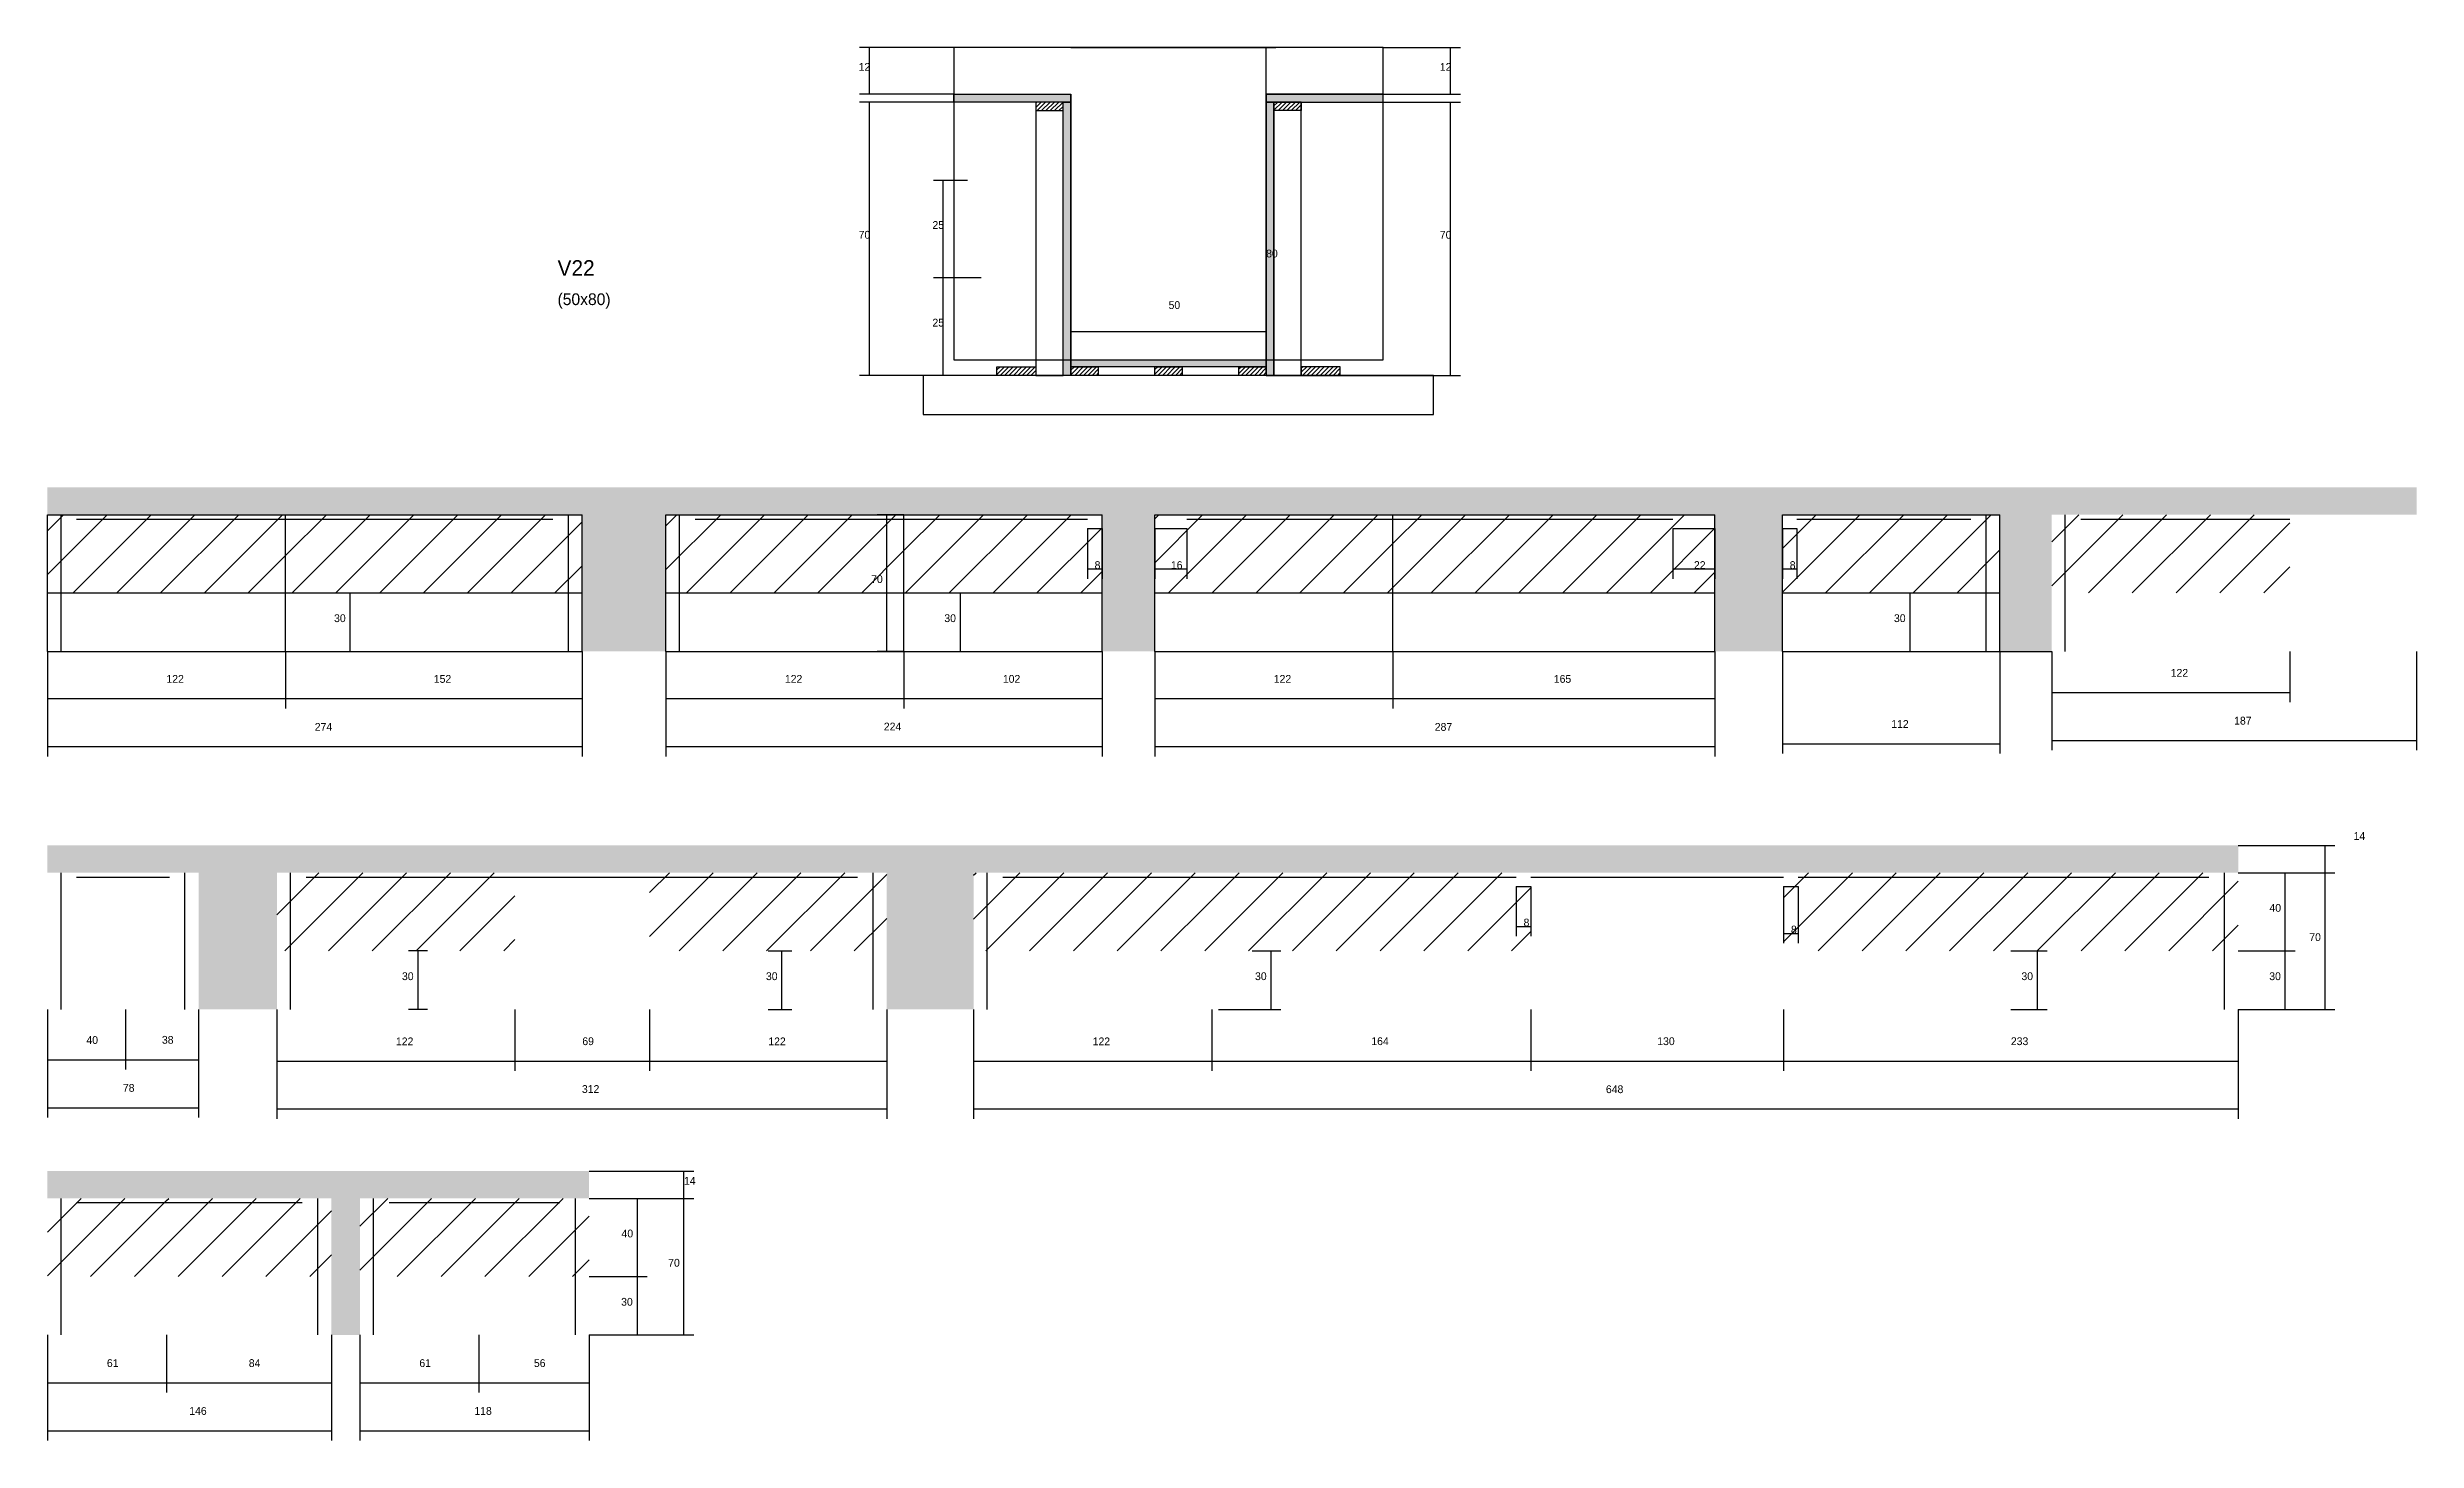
# Model space of a CAD drawing. Header units: metres. Extents: x 132327 to 133541, y 28046 to 29436.
# Drawn here: x 132327 to 133541, y 28722 to 29436 of the extents above; entities that cross this region are included whole.
import ezdxf

# ---------------------------------------------------------------- set-up
doc = ezdxf.new("R2010")
doc.units = ezdxf.units.M
for name, color, linetype in [('CONCRETO', 251, 'Continuous'), ('COTA', 241, 'Continuous'), ('Cota Seção (2x)', 4, 'Continuous'), ('Hachura', 253, 'Continuous'), ('Madeira', 126, 'Continuous'), ('Painéis', 200, 'Continuous'), ('SARR_2.2x7', 40, 'Continuous'), ('Texto Seção', 7, 'Continuous')]:
    doc.layers.add(name, color=color, linetype=linetype)

msp = doc.modelspace()

# ---------------------------------------------------------------- hatches: boundary and pattern name
at = {"layer": 'COTA'}
h = msp.add_hatch(dxfattribs=at)
h.set_pattern_fill('AR-CONC', scale=0.03)
h.paths.add_polyline_path([(132600.7, 29126.7), (132643.6, 29126.7), (132643.6, 29196.7), (132867.1, 29196.7), (132867.1, 29126.7), (132894.1, 29126.7), (132894.1, 29196.7), (133181.1, 29196.7), (133181.1, 29126.7), (133215.7, 29126.7), (133215.7, 29196.7), (133327.2, 29196.7), (133327.2, 29126.7), (133353.7, 29126.7), (133353.7, 29196.7), (133540.7, 29196.7), (133540.7, 29210.7), (132326.7, 29210.7), (132326.7, 29196.7), (132600.7, 29196.7)])
h = msp.add_hatch(dxfattribs=at)
h.set_pattern_fill('AR-CONC', scale=0.03)
h.paths.add_polyline_path([(132444.3, 29013.3), (132756.8, 29013.3), (132756.8, 28943.3), (132801.3, 28943.3), (132801.3, 29013.3), (133216.3, 29013.3), (133449.3, 29013.3), (133449.3, 29027.3), (132326.7, 29027.3), (132326.7, 29013.3), (132404.2, 29013.3), (132404.2, 28943.3), (132444.3, 28943.3)])
h = msp.add_hatch(dxfattribs=at)
h.set_pattern_fill('AR-CONC', scale=0.03)
h.paths.add_polyline_path([(132486.8, 28846.5), (132604.3, 28846.5), (132604.3, 28860.5), (132326.7, 28860.5), (132326.7, 28846.5), (132472.2, 28846.5), (132472.2, 28776.5), (132486.8, 28776.5)])
at = {"layer": 'Hachura'}
h = msp.add_hatch(color=8, dxfattribs=at)
h.dxf.hatch_style = 1
h.paths.add_polyline_path([(132791.2, 29408.1), (132791.2, 29412.1), (132791.2, 29412.1), (132851.2, 29412.1), (132851.2, 29412.1), (132851.2, 29408.1), (132851.2, 29408.1), (132791.2, 29408.1)])
h = msp.add_hatch(dxfattribs=at)
h.set_pattern_fill('ANSI31', scale=0.5)
h.paths.add_polyline_path([(132833.2, 29408.1), (132833.2, 29403.7), (132833.2, 29403.7), (132847.2, 29403.7), (132847.2, 29403.7), (132847.2, 29408.1), (132847.2, 29408.1), (132833.2, 29408.1)])
h = msp.add_hatch(color=8, dxfattribs=at)
h.dxf.hatch_style = 1
h.paths.add_polyline_path([(132847.2, 29408.1), (132851.2, 29408.1), (132851.2, 29408.1), (132851.2, 29268.1), (132851.2, 29268.1), (132847.2, 29268.1), (132847.2, 29268.1), (132847.2, 29408.1)])
h = msp.add_hatch(color=8, dxfattribs=at)
h.dxf.hatch_style = 1
h.paths.add_polyline_path([(133011.2, 29408.1), (133011.2, 29412.1), (133011.2, 29412.1), (132951.2, 29412.1), (132951.2, 29412.1), (132951.2, 29408.1), (132951.2, 29408.1), (133011.2, 29408.1)])
h = msp.add_hatch(color=8, dxfattribs=at)
h.dxf.hatch_style = 1
h.paths.add_polyline_path([(132955.2, 29408.1), (132951.2, 29408.1), (132951.2, 29408.1), (132951.2, 29268.1), (132951.2, 29268.1), (132955.2, 29268.1), (132955.2, 29268.1), (132955.2, 29408.1)])
h = msp.add_hatch(dxfattribs=at)
h.set_pattern_fill('ANSI31', scale=0.5)
h.paths.add_polyline_path([(132969.2, 29408.1), (132969.2, 29403.7), (132969.2, 29403.7), (132955.2, 29403.7), (132955.2, 29403.7), (132955.2, 29408.1), (132955.2, 29408.1), (132969.2, 29408.1)])
h = msp.add_hatch(dxfattribs=at)
h.set_pattern_fill('ANSI31', scale=0.5)
h.paths.add_polyline_path([(132813.2, 29268.1), (132813.2, 29272.5), (132813.2, 29272.5), (132833.2, 29272.5), (132833.2, 29272.5), (132833.2, 29268.1), (132833.2, 29268.1), (132813.2, 29268.1)])
h = msp.add_hatch(color=8, dxfattribs=at)
h.dxf.hatch_style = 1
h.paths.add_polyline_path([(132851.2, 29272.5), (132851.2, 29276.1), (132851.2, 29276.1), (132951.2, 29276.1), (132951.2, 29276.1), (132951.2, 29272.5), (132951.2, 29272.5), (132851.2, 29272.5)])
h = msp.add_hatch(dxfattribs=at)
h.set_pattern_fill('ANSI31', scale=0.5)
h.paths.add_polyline_path([(132851.2, 29268.1), (132851.2, 29272.5), (132851.2, 29272.5), (132865.2, 29272.5), (132865.2, 29272.5), (132865.2, 29268.1), (132865.2, 29268.1), (132851.2, 29268.1)])
h = msp.add_hatch(dxfattribs=at)
h.set_pattern_fill('ANSI31', scale=0.5)
h.paths.add_polyline_path([(132894.2, 29268.1), (132894.2, 29272.5), (132894.2, 29272.5), (132908.2, 29272.5), (132908.2, 29272.5), (132908.2, 29268.1), (132908.2, 29268.1), (132894.2, 29268.1)])
h = msp.add_hatch(dxfattribs=at)
h.set_pattern_fill('ANSI31', scale=0.5)
h.paths.add_polyline_path([(132937.2, 29268.1), (132937.2, 29272.5), (132937.2, 29272.5), (132951.2, 29272.5), (132951.2, 29272.5), (132951.2, 29268.1), (132951.2, 29268.1), (132937.2, 29268.1)])
h = msp.add_hatch(dxfattribs=at)
h.set_pattern_fill('ANSI31', scale=0.5)
h.paths.add_polyline_path([(132989.2, 29268.1), (132989.2, 29272.5), (132989.2, 29272.5), (132969.2, 29272.5), (132969.2, 29272.5), (132969.2, 29268.1), (132969.2, 29268.1), (132989.2, 29268.1)])
h = msp.add_hatch(dxfattribs=at)
h.set_pattern_fill('ANSI31', scale=5)
h.paths.add_polyline_path([(132326.7, 29196.7), (132326.7, 29156.7), (132448.7, 29156.7), (132448.7, 29196.7)])
h = msp.add_hatch(dxfattribs=at)
h.set_pattern_fill('ANSI31', scale=5)
h.paths.add_polyline_path([(132448.7, 29196.7), (132448.7, 29156.7), (132600.7, 29156.7), (132600.7, 29196.7)])
h = msp.add_hatch(dxfattribs=at)
h.set_pattern_fill('ANSI31', scale=5)
h.paths.add_polyline_path([(132765.6, 29156.7), (132765.6, 29196.7), (132643.6, 29196.7), (132643.6, 29156.7)])
h = msp.add_hatch(dxfattribs=at)
h.set_pattern_fill('ANSI31', scale=5)
h.paths.add_polyline_path([(132867.1, 29156.7), (132867.1, 29196.7), (132765.6, 29196.7), (132765.6, 29156.7)])
h = msp.add_hatch(dxfattribs=at)
h.set_pattern_fill('ANSI31', scale=5)
h.paths.add_polyline_path([(133016.1, 29196.7), (132894.1, 29196.7), (132894.1, 29156.7), (133016.1, 29156.7)])
h = msp.add_hatch(dxfattribs=at)
h.set_pattern_fill('ANSI31', scale=5)
h.paths.add_polyline_path([(133016.1, 29196.7), (133016.1, 29156.7), (133181.1, 29156.7), (133181.1, 29196.7)])
h = msp.add_hatch(dxfattribs=at)
h.set_pattern_fill('ANSI31', scale=5)
h.paths.add_polyline_path([(133215.7, 29196.7), (133215.7, 29156.7), (133327.2, 29156.7), (133327.2, 29196.7)])
h = msp.add_hatch(dxfattribs=at)
h.set_pattern_fill('ANSI31', scale=5)
h.paths.add_polyline_path([(133475.7, 29156.7), (133475.7, 29196.7), (133353.7, 29196.7), (133353.7, 29156.7)])
h = msp.add_hatch(dxfattribs=at)
h.set_pattern_fill('ANSI31', scale=5)
h.paths.add_polyline_path([(132566.3, 28973.3), (132566.3, 29013.3), (132444.3, 29013.3), (132444.3, 28973.3)])
h = msp.add_hatch(dxfattribs=at)
h.set_pattern_fill('ANSI31', scale=5)
h.paths.add_polyline_path([(132635.3, 29013.3), (132635.3, 28973.3), (132756.8, 28973.3), (132756.8, 29013.3)])
h = msp.add_hatch(dxfattribs=at)
h.set_pattern_fill('ANSI31', scale=5)
h.paths.add_polyline_path([(132923.3, 28973.3), (132923.3, 29013.3), (132801.3, 29013.3), (132801.3, 28973.3)])
h = msp.add_hatch(dxfattribs=at)
h.set_pattern_fill('ANSI31', scale=5)
h.paths.add_polyline_path([(132923.3, 29013.3), (132923.3, 28973.3), (133086.8, 28973.3), (133086.8, 29013.3)])
h = msp.add_hatch(dxfattribs=at)
h.set_pattern_fill('ANSI31', scale=5)
h.paths.add_polyline_path([(133216.3, 29013.3), (133216.3, 28973.3), (133449.3, 28973.3), (133449.3, 29013.3)])
h = msp.add_hatch(dxfattribs=at)
h.set_pattern_fill('ANSI31', scale=5)
h.paths.add_polyline_path([(132387.7, 28806.5), (132387.7, 28846.5), (132326.7, 28846.5), (132326.7, 28806.5)])
h = msp.add_hatch(dxfattribs=at)
h.set_pattern_fill('ANSI31', scale=5)
h.paths.add_polyline_path([(132472.2, 28806.5), (132472.2, 28846.5), (132387.7, 28846.5), (132387.7, 28806.5)])
h = msp.add_hatch(dxfattribs=at)
h.set_pattern_fill('ANSI31', scale=5)
h.paths.add_polyline_path([(132547.8, 28806.5), (132547.8, 28846.5), (132486.8, 28846.5), (132486.8, 28806.5)])
h = msp.add_hatch(dxfattribs=at)
h.set_pattern_fill('ANSI31', scale=5)
h.paths.add_polyline_path([(132604.3, 28806.5), (132604.3, 28846.5), (132547.8, 28846.5), (132547.8, 28806.5)])

# ---------------------------------------------------------------- linework, layer by layer
at = {"layer": 'CONCRETO'}
for points in [[(133011.2, 29412.1), (133011.2, 29436.1), (132791.2, 29436.1), (132791.2, 29412.1), (132851.2, 29412.1), (132851.2, 29276.1), (132951.2, 29276.1), (132951.2, 29402.1), (132951.2, 29412.1)], [(132791.2, 29276.1), (133011.2, 29276.1), (133011.2, 29436.1), (132791.2, 29436.1)]]:
    msp.add_lwpolyline(points, close=True, dxfattribs=at)
at = {"layer": 'COTA'}
for p, q in [((132791.2, 29436.1), (132742.9, 29436.1)), ((132747.9, 29412.1), (132747.9, 29436.1)), ((133011.2, 29436.1), (133050.7, 29436.1)), ((133045.7, 29412.1), (133045.7, 29436.1)), ((132791.2, 29412.1), (132742.9, 29412.1)), ((132791.2, 29408.1), (132742.9, 29408.1)), ((132747.9, 29268.1), (132747.9, 29408.1)), ((132969.2, 29408.1), (133050.7, 29408.1)), ((133011.2, 29412.1), (133050.7, 29412.1)), ((133045.7, 29268.1), (133045.7, 29408.1)), ((132798.2, 29368), (132780.7, 29368)), ((132785.7, 29318.1), (132785.7, 29368)), ((132805.1, 29318.1), (132780.7, 29318.1)), ((132798.2, 29318), (132780.7, 29318)), ((132785.7, 29268.1), (132785.7, 29318)), ((132813.2, 29268.1), (132742.9, 29268.1)), ((132805.1, 29268.1), (132780.7, 29268.1)), ((132989.2, 29268.1), (133050.7, 29268.1)), ((132765.6, 29196.7), (132751.9, 29196.7)), ((132756.9, 29126.7), (132756.9, 29196.7)), ((132859.6, 29189.7), (132859.6, 29163.9)), ((132867.1, 29189.7), (132867.1, 29163.9)), ((132894.1, 29189.7), (132894.1, 29163.9)), ((132910.6, 29189.7), (132910.6, 29163.9)), ((133159.6, 29189.7), (133159.6, 29163.9)), ((133181.1, 29189.7), (133181.1, 29163.9)), ((133215.7, 29189.7), (133215.7, 29163.9)), ((133223.2, 29189.7), (133223.2, 29163.9)), ((132859.6, 29168.9), (132867.1, 29168.9)), ((132894.1, 29168.9), (132910.6, 29168.9)), ((133159.6, 29168.9), (133181.1, 29168.9)), ((133215.7, 29168.9), (133223.2, 29168.9)), ((132463.7, 29156.7), (132486.8, 29156.7)), ((132481.8, 29126.7), (132481.8, 29156.7)), ((132769.1, 29156.7), (132799.5, 29156.7)), ((132794.5, 29126.7), (132794.5, 29156.7)), ((133271.5, 29156.7), (133286.2, 29156.7)), ((133281.2, 29126.7), (133281.2, 29156.7)), ((132326.7, 29126.7), (132326.7, 29097.5)), ((132326.7, 29126.7), (132326.7, 29072.9)), ((132448.7, 29126.7), (132448.7, 29097.5)), ((132448.7, 29126.7), (132448.7, 29097.5)), ((132452.2, 29126.7), (132486.8, 29126.7)), ((132600.7, 29126.7), (132600.7, 29097.5)), ((132600.7, 29126.7), (132600.7, 29072.9)), ((132643.6, 29126.7), (132643.6, 29097.5)), ((132643.6, 29126.7), (132643.6, 29072.9)), ((132765.6, 29126.7), (132751.9, 29126.7)), ((132765.6, 29126.7), (132765.6, 29097.5)), ((132765.6, 29126.7), (132765.6, 29097.5)), ((132769.1, 29126.7), (132799.5, 29126.7)), ((132867.1, 29126.7), (132867.1, 29097.5)), ((132867.1, 29126.7), (132867.1, 29072.9)), ((132894.1, 29126.7), (132894.1, 29097.5)), ((132894.1, 29126.7), (132894.1, 29072.9)), ((133016.1, 29126.7), (133016.1, 29097.5)), ((133016.1, 29126.7), (133016.1, 29097.5)), ((133181.1, 29126.7), (133181.1, 29097.5)), ((133181.1, 29126.7), (133181.1, 29072.9)), ((133215.7, 29126.7), (133215.7, 29074.4)), ((133271.5, 29126.7), (133286.2, 29126.7)), ((133327.2, 29126.7), (133327.2, 29074.4)), ((133353.7, 29126.7), (133353.7, 29100.7)), ((133353.7, 29126.7), (133353.7, 29076.1)), ((133475.7, 29126.7), (133475.7, 29100.7)), ((133540.7, 29126.7), (133540.7, 29076.1)), ((132326.7, 29102.5), (132448.7, 29102.5)), ((132448.7, 29102.5), (132600.7, 29102.5)), ((132643.6, 29102.5), (132765.6, 29102.5)), ((132765.6, 29102.5), (132867.1, 29102.5)), ((132894.1, 29102.5), (133016.1, 29102.5)), ((133016.1, 29102.5), (133181.1, 29102.5)), ((133353.7, 29105.7), (133475.7, 29105.7)), ((132326.7, 29077.9), (132600.7, 29077.9)), ((132643.6, 29077.9), (132867.1, 29077.9)), ((132894.1, 29077.9), (133181.1, 29077.9)), ((133215.7, 29079.4), (133327.2, 29079.4)), ((133353.7, 29081.1), (133540.7, 29081.1)), ((133449.3, 29027.3), (133498.8, 29027.3)), ((133493.8, 29013.3), (133493.8, 29027.3)), ((133079.3, 29006.3), (133079.3, 28980.8)), ((133086.8, 29006.3), (133086.8, 28980.8)), ((133216.3, 29006.3), (133216.3, 28977.2)), ((133223.8, 29006.3), (133223.8, 28977.2)), ((133449.3, 29013.3), (133478.4, 29013.3)), ((133449.3, 29013.3), (133498.8, 29013.3)), ((133449.3, 29013.3), (133498.8, 29013.3)), ((133473.4, 28973.3), (133473.4, 29013.3)), ((133493.8, 28943.3), (133493.8, 29013.3)), ((133079.3, 28985.8), (133086.8, 28985.8)), ((133216.3, 28982.2), (133223.8, 28982.2)), ((132521.5, 28973.3), (132511.7, 28973.3)), ((132516.7, 28943.3), (132516.7, 28973.3)), ((132696.1, 28973.3), (132708.1, 28973.3)), ((132703.1, 28943.3), (132703.1, 28973.3)), ((132944.1, 28973.3), (132958.7, 28973.3)), ((132953.7, 28943.3), (132953.7, 28973.3)), ((133332.8, 28973.3), (133351.4, 28973.3)), ((133346.4, 28943.3), (133346.4, 28973.3)), ((133449.3, 28973.3), (133478.4, 28973.3)), ((133449.3, 28973.3), (133478.4, 28973.3)), ((133473.4, 28943.3), (133473.4, 28973.3)), ((132326.7, 28943.3), (132326.7, 28912.5)), ((132326.7, 28943.3), (132326.7, 28887.9)), ((132366.7, 28943.3), (132366.7, 28912.5)), ((132366.7, 28943.3), (132366.7, 28912.5)), ((132404.2, 28943.3), (132404.2, 28912.5)), ((132404.2, 28943.3), (132404.2, 28887.9)), ((132444.3, 28943.3), (132444.3, 28911.8)), ((132444.3, 28943.3), (132444.3, 28887.3)), ((132521.5, 28943.3), (132511.7, 28943.3)), ((132566.3, 28943.3), (132566.3, 28911.8)), ((132566.3, 28943.3), (132566.3, 28911.8)), ((132635.3, 28943.3), (132635.3, 28911.8)), ((132635.3, 28943.3), (132635.3, 28911.8)), ((132696.1, 28943.3), (132708.1, 28943.3)), ((132756.8, 28943.3), (132756.8, 28911.8)), ((132756.8, 28943.3), (132756.8, 28887.3)), ((132801.3, 28943.3), (132801.3, 28911.8)), ((132801.3, 28943.3), (132801.3, 28887.3)), ((132923.3, 28943.3), (132923.3, 28911.8)), ((132923.3, 28943.3), (132923.3, 28911.8)), ((132926.8, 28943.3), (132958.7, 28943.3)), ((133086.8, 28943.3), (133086.8, 28911.8)), ((133086.8, 28943.3), (133086.8, 28911.8)), ((133216.3, 28943.3), (133216.3, 28911.8)), ((133216.3, 28943.3), (133216.3, 28911.8)), ((133332.8, 28943.3), (133351.4, 28943.3)), ((133449.3, 28943.3), (133449.3, 28887.3)), ((133449.3, 28943.3), (133449.3, 28911.8)), ((133449.3, 28943.3), (133478.4, 28943.3)), ((133449.3, 28943.3), (133498.8, 28943.3)), ((132326.7, 28917.5), (132366.7, 28917.5)), ((132366.7, 28917.5), (132404.2, 28917.5)), ((132444.3, 28916.8), (132566.3, 28916.8)), ((132566.3, 28916.8), (132635.3, 28916.8)), ((132635.3, 28916.8), (132756.8, 28916.8)), ((132801.3, 28916.8), (132923.3, 28916.8)), ((132923.3, 28916.8), (133086.8, 28916.8)), ((133086.8, 28916.8), (133216.3, 28916.8)), ((133216.3, 28916.8), (133449.3, 28916.8)), ((132326.7, 28892.9), (132404.2, 28892.9)), ((132444.3, 28892.3), (132756.8, 28892.3)), ((132801.3, 28892.3), (133449.3, 28892.3)), ((132604.3, 28860.5), (132657.9, 28860.5)), ((132652.9, 28846.5), (132652.9, 28860.5)), ((132604.3, 28846.5), (132657.9, 28846.5)), ((132604.3, 28846.5), (132657.9, 28846.5)), ((132604.3, 28846.5), (132634, 28846.5)), ((132629, 28806.5), (132629, 28846.5)), ((132652.9, 28776.5), (132652.9, 28846.5)), ((132604.3, 28806.5), (132634, 28806.5)), ((132604.3, 28806.5), (132634, 28806.5)), ((132629, 28776.5), (132629, 28806.5)), ((132326.7, 28776.5), (132326.7, 28747)), ((132326.7, 28776.5), (132326.7, 28722.4)), ((132387.7, 28776.5), (132387.7, 28747)), ((132387.7, 28776.5), (132387.7, 28747)), ((132472.2, 28776.5), (132472.2, 28747)), ((132472.2, 28776.5), (132472.2, 28722.4)), ((132486.8, 28776.5), (132486.8, 28747)), ((132486.8, 28776.5), (132486.8, 28722.4)), ((132547.8, 28776.5), (132547.8, 28747)), ((132547.8, 28776.5), (132547.8, 28747)), ((132604.3, 28776.5), (132604.3, 28747)), ((132604.3, 28776.5), (132604.3, 28722.4)), ((132604.3, 28776.5), (132657.9, 28776.5)), ((132604.3, 28776.5), (132634, 28776.5)), ((132326.7, 28752), (132387.7, 28752)), ((132387.7, 28752), (132472.2, 28752)), ((132486.8, 28752), (132547.8, 28752)), ((132547.8, 28752), (132604.3, 28752)), ((132326.7, 28727.4), (132472.2, 28727.4)), ((132486.8, 28727.4), (132604.3, 28727.4))]:
    msp.add_line(p, q, dxfattribs=at)
at = {"layer": 'Cota Seção (2x)'}
for p, q in [((132851.2, 29436.1), (132956.2, 29436.1)), ((132951.2, 29276.1), (132951.2, 29436.1)), ((132851.2, 29276.1), (132851.2, 29295.6)), ((132951.2, 29276.1), (132951.2, 29295.6)), ((132851.2, 29290.6), (132951.2, 29290.6)), ((132851.2, 29276.1), (132956.2, 29276.1))]:
    msp.add_line(p, q, dxfattribs=at)
at = {"layer": 'Madeira'}
for points in [[(132833.2, 29408.1), (132833.2, 29403.7), (132847.2, 29403.7), (132847.2, 29408.1)], [(132833.2, 29268.1), (132847.2, 29268.1), (132847.2, 29408.1), (132833.2, 29408.1)], [(132969.2, 29408.1), (132969.2, 29403.7), (132955.2, 29403.7), (132955.2, 29408.1)], [(132969.2, 29408.1), (132955.2, 29408.1), (132955.2, 29268.1), (132969.2, 29268.1)], [(132813.2, 29268.1), (132813.2, 29272.5), (132833.2, 29272.5), (132833.2, 29268.1)], [(132851.2, 29268.1), (132851.2, 29272.5), (132865.2, 29272.5), (132865.2, 29268.1)], [(132894.2, 29268.1), (132894.2, 29272.5), (132908.2, 29272.5), (132908.2, 29268.1)], [(132937.2, 29268.1), (132937.2, 29272.5), (132951.2, 29272.5), (132951.2, 29268.1)], [(132989.2, 29268.1), (132989.2, 29272.5), (132969.2, 29272.5), (132969.2, 29268.1)], [(132775.4, 29248.1), (133037, 29248.1), (133037, 29268.1), (132775.4, 29268.1)]]:
    msp.add_lwpolyline(points, close=True, dxfattribs=at)
at = {"layer": 'Painéis'}
for p, q in [((132791.2, 29412.1), (132851.2, 29412.1)), ((132791.2, 29408.1), (132791.2, 29412.1)), ((132851.2, 29408.1), (132851.2, 29412.1)), ((132851.2, 29268.1), (132851.2, 29408.1)), ((132951.2, 29412.1), (133011.2, 29412.1)), ((132951.2, 29408.1), (132951.2, 29412.1)), ((132951.2, 29268.1), (132951.2, 29408.1)), ((133011.2, 29408.1), (133011.2, 29412.1)), ((132851.2, 29276.1), (132951.2, 29276.1)), ((132851.2, 29272.5), (132851.2, 29276.1)), ((132951.2, 29272.5), (132951.2, 29276.1)), ((132326.7, 29196.7), (132600.7, 29196.7)), ((132326.7, 29126.7), (132326.7, 29196.7)), ((132448.7, 29126.7), (132448.7, 29196.7)), ((132600.7, 29126.7), (132600.7, 29196.7)), ((132643.6, 29196.7), (132867.1, 29196.7)), ((132643.6, 29126.7), (132643.6, 29196.7)), ((132765.6, 29126.7), (132765.6, 29196.7)), ((132867.1, 29126.7), (132867.1, 29196.7)), ((132894.1, 29196.7), (133181.1, 29196.7)), ((132894.1, 29126.7), (132894.1, 29196.7)), ((133016.1, 29126.7), (133016.1, 29196.7)), ((133181.1, 29126.7), (133181.1, 29196.7)), ((133215.7, 29196.7), (133327.2, 29196.7)), ((133215.7, 29126.7), (133215.7, 29196.7)), ((133327.2, 29126.7), (133327.2, 29196.7)), ((132326.7, 29156.7), (132600.7, 29156.7)), ((132643.6, 29156.7), (132867.1, 29156.7)), ((132894.1, 29156.7), (133181.1, 29156.7)), ((133215.7, 29156.7), (133327.2, 29156.7)), ((132326.7, 29126.7), (132600.7, 29126.7)), ((132643.6, 29126.7), (132867.1, 29126.7)), ((132894.1, 29126.7), (133181.1, 29126.7)), ((133215.7, 29126.7), (133327.2, 29126.7)), ((133327.2, 29126.7), (133353.7, 29126.7))]:
    msp.add_line(p, q, dxfattribs=at)
for points in [[(132791.2, 29408.1), (132791.2, 29412.1), (132851.2, 29412.1), (132851.2, 29408.1)], [(132847.2, 29408.1), (132851.2, 29408.1), (132851.2, 29268.1), (132847.2, 29268.1)], [(133011.2, 29408.1), (133011.2, 29412.1), (132951.2, 29412.1), (132951.2, 29408.1)], [(132955.2, 29408.1), (132951.2, 29408.1), (132951.2, 29268.1), (132955.2, 29268.1)], [(132851.2, 29272.5), (132851.2, 29276.1), (132951.2, 29276.1), (132951.2, 29272.5)]]:
    msp.add_lwpolyline(points, close=True, dxfattribs=at)
at = {"layer": 'SARR_2.2x7'}
for p, q in [((132333.7, 29156.7), (132333.7, 29196.7)), ((132593.7, 29156.7), (132593.7, 29196.7)), ((132650.6, 29156.7), (132650.6, 29196.7)), ((133320.2, 29156.7), (133320.2, 29196.7)), ((133360.7, 29156.7), (133360.7, 29196.7)), ((132341.7, 29194.5), (132448.7, 29194.5)), ((132448.7, 29194.5), (132585.7, 29194.5)), ((132658.6, 29194.5), (132765.6, 29194.5)), ((132765.6, 29194.5), (132859.6, 29194.5)), ((132859.6, 29189.7), (132867.1, 29189.7)), ((132894.1, 29189.7), (132910.6, 29189.7)), ((132910.6, 29194.5), (133016.1, 29194.5)), ((133016.1, 29194.5), (133159.6, 29194.5)), ((133159.6, 29189.7), (133181.1, 29189.7)), ((133215.7, 29189.7), (133223.2, 29189.7)), ((133223.2, 29194.5), (133312.2, 29194.5)), ((133368.7, 29194.5), (133475.7, 29194.5)), ((132333.7, 29126.7), (132333.7, 29156.7)), ((132593.7, 29126.7), (132593.7, 29156.7)), ((132650.6, 29126.7), (132650.6, 29156.7)), ((133320.2, 29126.7), (133320.2, 29156.7)), ((133360.7, 29126.7), (133360.7, 29156.7)), ((132333.7, 28943.3), (132333.7, 29013.3)), ((132341.7, 29011.1), (132366.7, 29011.1)), ((132366.7, 29011.1), (132389.2, 29011.1)), ((132397.2, 28943.3), (132397.2, 29013.3)), ((132451.3, 28943.3), (132451.3, 29013.3)), ((132459.3, 29011.1), (132566.3, 29011.1)), ((132566.3, 29011.1), (132635.3, 29011.1)), ((132635.3, 29011.1), (132741.8, 29011.1)), ((132749.8, 28943.3), (132749.8, 29013.3)), ((132808.3, 28943.3), (132808.3, 29013.3)), ((132816.3, 29011.1), (132923.3, 29011.1)), ((132923.3, 29011.1), (133079.3, 29011.1)), ((133079.3, 29006.3), (133086.8, 29006.3)), ((133086.8, 29011.1), (133216.3, 29011.1)), ((133216.3, 29006.3), (133223.8, 29006.3)), ((133223.8, 29011.1), (133434.3, 29011.1)), ((133442.3, 28943.3), (133442.3, 29013.3)), ((132333.7, 28776.5), (132333.7, 28846.5)), ((132465.2, 28776.5), (132465.2, 28846.5)), ((132493.8, 28776.5), (132493.8, 28846.5)), ((132597.3, 28776.5), (132597.3, 28846.5)), ((132341.7, 28844.3), (132387.7, 28844.3)), ((132387.7, 28844.3), (132457.2, 28844.3)), ((132501.8, 28844.3), (132547.8, 28844.3)), ((132547.8, 28844.3), (132589.3, 28844.3))]:
    msp.add_line(p, q, dxfattribs=at)

# ---------------------------------------------------------------- texts
at = {"layer": 'COTA'}
for s, p in [('12', (132742.4, 29424.1)), ('12', (133040.2, 29424.1)), ('25', (132780.2, 29343.1)), ('70', (132742.4, 29338.1)), ('70', (133040.2, 29338.1)), ('25', (132780.2, 29293.1)), ('8', (132863.3, 29168.9)), ('16', (132902.4, 29168.9)), ('22', (133170.4, 29168.9)), ('8', (133219.5, 29168.9)), ('70', (132748.8, 29161.7)), ('30', (132473.6, 29141.7)), ('30', (132786.3, 29141.7)), ('30', (133272.9, 29141.7)), ('122', (132387.7, 29110.6)), ('152', (132524.7, 29110.6)), ('122', (132704.6, 29110.6)), ('102', (132816.3, 29110.6)), ('122', (132955.1, 29110.6)), ('165', (133098.6, 29110.6)), ('122', (133414.7, 29113.7)), ('274', (132463.7, 29086)), ('224', (132755.3, 29086.2)), ('287', (133037.6, 29086)), ('112', (133271.5, 29087.5)), ('187', (133447.2, 29089.2)), ('14', (133508.4, 29030.1)), ('40', (133465.3, 28993.3)), ('8', (133083.1, 28985.8)), ('8', (133220.1, 28982.2)), ('70', (133485.7, 28978.3)), ('30', (132508.4, 28958.3)), ('30', (132694.9, 28958.3)), ('30', (132945.5, 28958.3)), ('30', (133338.2, 28958.3)), ('30', (133465.2, 28958.3)), ('40', (132346.7, 28925.6)), ('38', (132385.4, 28925.7)), ('122', (132505.3, 28924.9)), ('69', (132600.8, 28925)), ('122', (132696.1, 28924.9)), ('122', (132862.3, 28924.9)), ('164', (133005.1, 28925)), ('130', (133151.6, 28925)), ('233', (133332.8, 28925)), ('78', (132365.4, 28901.1)), ('312', (132600.6, 28900.5)), ('648', (133125.3, 28900.4)), ('14', (132652.9, 28853.5)), ('40', (132620.9, 28826.5)), ('70', (132644.8, 28811.5)), ('30', (132620.7, 28791.5)), ('61', (132357.2, 28760.1)), ('84', (132429.9, 28760.1)), ('61', (132517.3, 28760.1)), ('56', (132576, 28760.1)), ('146', (132399.4, 28735.6)), ('118', (132545.5, 28735.6))]:
    msp.add_text(s, height=4, dxfattribs=at).set_placement(p)
at = {"layer": 'Cota Seção (2x)'}
for s, p in [('80', (132951.2, 29328.5)), ('50', (132901.2, 29302.1))]:
    msp.add_text(s, height=4, dxfattribs=at).set_placement(p)
at = {"layer": 'Texto Seção'}
for s, height, p in [('V22', 8, (132588.1, 29319.1)), ('(50x80)', 6, (132588.1, 29304.1))]:
    msp.add_text(s, height=height, dxfattribs=at).set_placement(p)

doc.saveas('drawing.dxf')
